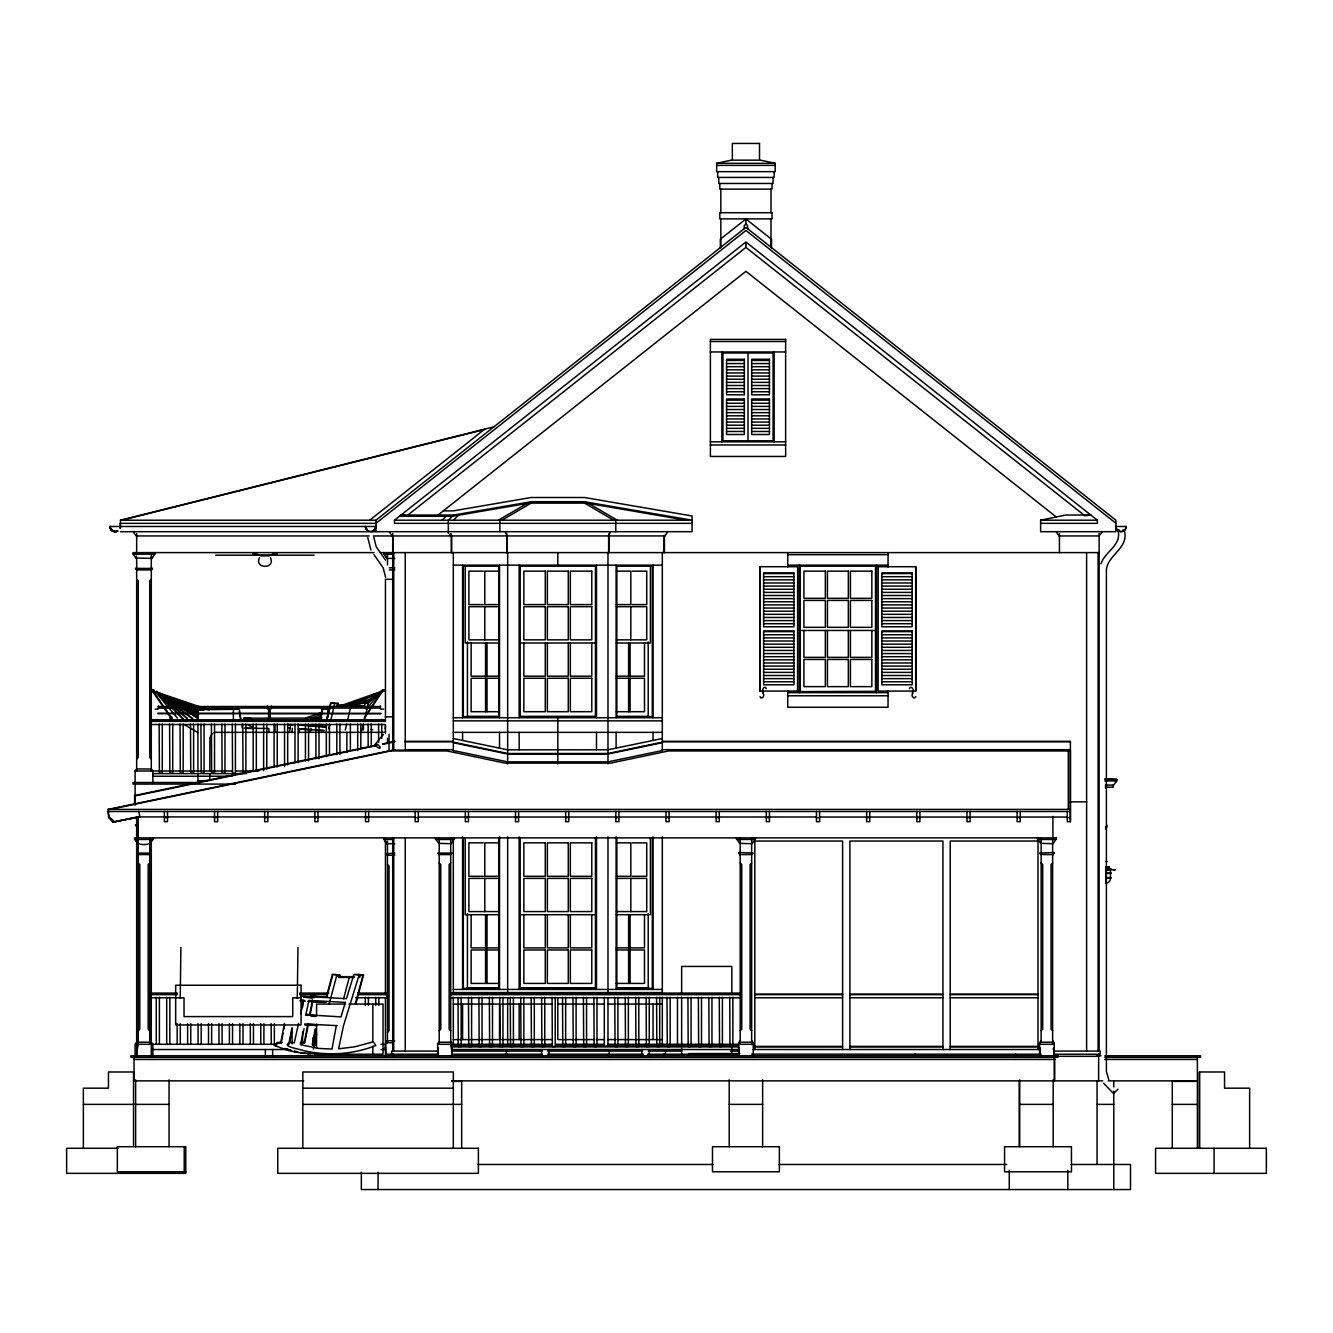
<?xml version="1.0" encoding="UTF-8"?>
<svg xmlns="http://www.w3.org/2000/svg" width="1333" height="1333" viewBox="0 0 1333 1333"><rect width="100%" height="100%" fill="white"/><g stroke="black" fill="none" stroke-linecap="round" stroke-linejoin="round"><path stroke-width="1.5" d="M394.801 749.663L108.023 809.398L108.673 817.696L112.872 822.111L139.915 816.929L138.765 811.364M1068.316 809.398L1068.316 750.946M1067.266 811.414L1067.266 821.678L1070.399 821.678L1070.399 750.946L668.583 750.946L610.614 763.126L505.024 763.126L447.038 750.946L388.669 750.946M1199.467 1071.982L1199.467 1148.28L1199.467 1071.982L1224.544 1071.982L1224.544 1088.178L1249.638 1088.178L1249.638 1148.28M506.573 535.933L506.357 534.65M180.222 997.734L180.905 947.58M297.276 997.734L297.959 947.58M386.687 558.41L386.437 557.377M392.185 535.949L391.352 534.466M386.687 843.706L385.854 842.223M1102.358 531.7L1099.142 535.949L1058.919 535.949L1056.219 531.7M1110.456 878.73L1110.406 868.849M290.244 728.135L290.444 724.486L294.526 724.785M385.254 729.168L385.454 726.102M505.49 531.7L505.707 533.483M136.666 1055.786L137.982 1042.206L136.682 1044.289L136.699 1055.786L137.982 1042.206L149.979 1042.206L151.296 1044.289L151.296 1055.786M438.407 1048.021L437.657 1055.786L437.641 1044.289L438.957 1042.206L450.954 1042.206L452.27 1044.289L452.254 1055.786L450.937 1042.206L452.254 1044.289L450.937 1042.206L452.254 1055.786M607.881 1044.289L753.245 1044.289L751.912 1042.206L739.932 1042.206L738.615 1044.289L738.615 1055.786L739.365 1048.021M1040.34 1048.021L1039.59 1055.786L1039.59 1042.723L1041.14 1040.64M336.366 1025.594L331.967 1049.088L318.837 1048.405L300.475 1044.739L304.041 1028.676M738.615 1055.786L739.182 1049.971M151.812 690.361L171.607 718.82L172.107 718.054L171.607 718.82M151.979 690.527L209.298 709.972M152.962 690.894L153.928 690.127M172.024 718.804L153.312 691.161M177.306 718.037L156.211 692.693M156.494 691.21L159.31 693.677L203.582 709.689M156.611 692.893L182.854 718.77M159.743 693.127L162.226 695.393L200.317 709.922M183.088 718.77L160.377 694.893M162.709 694.876L164.692 696.842L197.484 710.089M187.57 718.754L163.243 696.393M198.5 712.155L167.158 698.292L165.275 696.393M192.735 718.737L165.609 697.642M167.908 697.942L198.767 714.105L169.991 699.175M198.117 718.72L168.525 699.175M197.967 717.97L165.525 698.392M384.804 689.694L383.404 690.211M120.17 527.801A5.099 5.099 0 0 0 120.337 526.485L120.287 527.835A5.232 5.232 0 0 0 120.47 526.485A5.232 5.232 0 0 1 120.153 527.835L120.203 523.336L375.973 523.336L745.93 230.476L1115.988 523.336M375.539 527.801L375.856 523.336M375.673 527.835L375.856 526.485A5.232 5.232 0 0 1 370.624 531.7A5.232 5.232 0 0 1 365.392 526.485L368.008 531.001M909.473 688.728C910.439 684.912 914.771 689.278 912.605 691.86L912.605 693.427C910.456 696.009 914.771 700.375 915.738 696.559M1106.54 787.153L1105.94 788.453M320.287 720.586L322.053 709.289L327.968 709.206L327.968 717.321M320.87 718.887L322.053 711.372M291.71 732.384L292.41 728.285M299.059 732.783L299.758 728.684M384.337 554.178L385.77 556.844M384.337 839.473L385.77 842.139M447.921 531.7L448.455 533.483M313.372 1049.088L316.454 1032.159M314.571 1045.322L316.621 1034.041M289.494 731.9L290.194 728.285L287.745 728.135M310.406 731.9L311.089 728.285M284.462 1023.444L280.696 1042.989L279.647 1042.623A6.998 6.065 90 0 0 277.481 1042.556L274.031 1045.322L282.646 1048.521M283.096 1033.225L281.213 1042.989L280.163 1042.623A6.998 6.065 90 0 0 277.98 1042.556L274.548 1045.322L276.647 1046.138M283.846 1029.309L284.596 1025.41M288.711 1044.739L291.794 1028.676M289.611 1042.723L292.31 1028.676M304.207 1042.989L307.923 1023.677M309.706 1014.43L312.489 1000M305.09 1041.056L308.44 1023.677M312.655 1001.799L310.222 1014.43L306.223 1014.43M315.304 1028.676L312.222 1044.739L314.905 1045.589M315.821 1028.676L312.722 1044.739L315.421 1045.589M171.574 717.121L170.341 717.121L169.808 719.787L171.041 719.787M152.312 568.508L151.712 569.791M298.575 1023.444L294.243 1042.989L293.027 1042.623A6.998 6.998 0 0 0 290.511 1042.556C279.597 1046.138 299.742 1049.121 303.058 1050.471C327.085 1056.119 352.878 1054.603 375.873 1045.472L373.54 1042.223A10.314 10.314 0 0 0 371.49 1042.306L354.761 1046.805L338.632 1048.804L343.431 1025.96L359.11 974.99L353.895 974.473L346.447 998.684L301.241 996.201L300.958 999.85L303.791 1000L300.758 1013.68M326.502 720.92L330.784 702.758L334.15 702.758M328.768 728.768L329.701 724.835M330.617 720.92L334.783 703.274L338.149 703.274L337.549 705.774M345.28 730.001L346.697 723.952M347.663 719.903L350.996 705.774L347.063 704.957M361.893 730.717L363.292 724.835M364.209 720.92L368.375 703.274L361.026 702.758M326.018 721.386L330.984 702.758L333.983 703.108M338.099 703.274L337.432 705.774L364.426 705.774L365.009 703.274L368.375 703.274M356.111 706.49L357.111 702.758L361.61 703.274L366.192 700.042M326.402 996.834L332.367 974.473L335.499 974.473M326.918 996.834L332.384 976.339M329.051 1004.382L336.882 974.99L339.998 974.99L339.348 977.472M339.498 974.99L338.832 977.472L354.511 977.472M343.597 998.8L349.279 977.472M359.727 977.472L360.393 974.99L363.526 974.99L355.678 1004.382M355.178 1004.382L363.009 974.99M345.364 1002.333L340.998 1016.879L305.807 1014.746L308.989 1000.4L345.33 1002.399M1100.975 563.842C1104.84 551.362 1122.186 545.447 1117.954 530.084L1119.52 530.084M609.847 533.483L610.064 531.7M259.518 557.527C253.77 569.258 276.131 569.258 270.382 557.527M609.198 534.65L608.981 535.933M1116.587 780.921L1113.605 785.087L1105.324 785.087M1053.537 853.97L1053.953 852.487L1039.84 853.087M136.699 1044.289L137.982 1042.206L136.666 1044.289L151.296 1044.289L149.979 1042.206L151.262 1044.289M437.674 1044.289L438.957 1042.206L437.641 1044.289L551.862 1044.289M1039.607 1044.289L1040.906 1042.206L1052.887 1042.206L1054.203 1044.289L1039.607 1044.289L1040.906 1042.206M365.025 716.704L381.388 691.844M364.226 718.487L382.854 690.644M383.337 734.5L375.289 744.131M135.1 782.504L135.1 771.007L136.666 768.924L151.379 769.024M136.666 1042.206L135.1 1044.289L135.1 1055.786M438.074 1054.22L385.904 1054.236L385.904 1042.739L387.47 1040.656M738.615 1042.739L740.182 1040.656M374.223 530.084L375.04 529.018L373.24 531.001M366.175 709.439L378.572 694.176L381.471 692.61M367.291 703.824L374.323 695.659M367.675 703.657L378.089 693.627M151.296 579.255L149.729 580.821L149.729 757.427L151.296 758.994M136.666 758.994L138.232 757.427L138.232 580.821L136.666 579.255M149.729 862.984L148.163 864.55L148.163 1029.143L149.729 1030.709M136.666 1026.243L138.232 1024.677M138.232 1030.709L139.798 1029.143L139.798 864.55L138.232 862.984M450.704 862.984L449.138 864.55L449.138 1029.143L450.704 1030.709M387.47 1032.275L389.036 1030.709L389.036 866.117L387.47 864.55M439.207 1030.709L440.773 1029.143L440.773 864.55L439.207 862.984M751.662 862.984L750.096 864.55L750.096 1029.143L751.662 1030.709M740.182 1030.709L741.748 1029.143L741.748 864.55L740.182 862.984M1052.637 862.984L1051.071 864.55L1051.071 1029.143L1052.637 1030.709M1041.14 1030.709L1042.706 1029.143L1042.706 864.55L1041.14 862.984M1118.004 1089.178L1113.572 1093.61L1103.574 1083.179M150.746 853.187L150.146 854.47M451.72 853.187L451.121 854.47M752.678 853.187L752.095 854.47M1053.653 853.187L1052.72 855.203M442.039 520.203L446.105 516.288M692.06 523.336L394.501 523.336L394.501 520.203L692.06 520.203L584.171 501.691L531.467 501.691L453.653 515.038L448.321 520.203L448.321 531.7M453.403 520.203L458.552 515.221M365.442 703.507L374.406 696.426M212.28 733.65L209.881 737.799L209.814 770.541M771.524 247.605L771.524 239.24L745.93 218.979L720.32 239.24L720.32 247.605M369.708 520.203L484.745 429.143M745.93 218.979L745.93 224.194L744.214 225.544L744.214 228.676M120.47 526.685L120.47 520.203L375.973 520.203L745.93 227.343L1115.871 520.203L1115.871 531.7L1040.623 531.7L1040.623 520.203L1065.7 515.038L1090.827 515.038L1084.862 515.738L745.93 247.405L406.982 515.738L401.016 515.038L453.653 515.038M394.501 520.203L745.93 242.006L1097.342 520.203L1097.342 523.336L1040.623 523.336M438.057 515.038L745.93 271.315L1056.236 516.987M381.038 691.244L382.904 690.377M385.104 690.061L383.721 690.744M384.554 690.711L385.287 689.678L383.821 689.728M385.137 690.444L383.287 691.31M364.376 702.924L369.808 698.909M362.109 703.624L367.175 700.325M362.776 703.074L366.275 700.825M1105.524 828.959L1106.54 827.41L1105.424 826.927M381.321 690.611L383.421 689.711M498.409 520.203L526.952 503.491M399.467 516.288L452.387 516.288L529.001 503.124L531.467 501.691M501.958 520.203L531.101 503.124M766.308 688.728C765.342 684.912 761.026 689.278 763.176 691.86L763.176 693.427C765.342 696.009 761.01 700.375 760.043 696.559M763.176 693.427L763.176 691.86M912.605 693.427L912.605 691.86M359.377 703.557L364.792 700.808M360.043 703.141L363.742 701.258M384.371 690.544L383.271 691.011M358.327 703.324L364.992 700.408M317.887 719.203L321.953 717.621M349.529 706.123L369.424 697.192M278.747 1043.006L279.897 1042.739M302.258 1043.006L304.107 1042.556A6.998 6.065 -90 0 1 304.84 1042.473M380.871 691.56L340.881 705.657M383.887 691.177L382.688 690.811M313.455 719.22L321.186 716.288M347.58 705.99L371.99 695.643M311.872 717.821L321.586 714.321M344.497 705.873L375.389 694.41M306.057 717.887L321.986 712.422M213.697 732.833L216.096 732.35M382.871 690.277L384.521 689.894M279.397 1042.739L280.596 1042.556A6.998 6.065 90 0 1 282.046 1042.489M300.292 1042.739L300.991 1042.556A6.998 6.065 -90 0 1 303.158 1042.623L304.257 1042.806M300.808 1042.739L301.491 1042.556A6.998 6.065 -90 0 1 303.674 1042.623A6.998 6.065 -90 0 1 304.324 1042.473M120.47 520.203L493.91 426.843M121.803 520.203L484.129 429.626M151.445 842.139C147.28 845.905 136.516 845.672 135.1 839.473L152.862 839.473L151.445 841.606M760.56 160.16L775.189 163.309L775.189 171.657L716.654 171.657L716.654 163.309L731.3 160.16M376.506 745.114L134.583 795.518L134.583 803.866M382.604 743.847L394.801 741.298M134.583 796.034L376.506 745.63M382.604 744.364L394.801 741.831M110.122 809.398L390.752 750.946M112.872 822.111L137.716 816.929L414.713 816.996M115.488 821.678L138.015 816.996M662.318 738.515L607.981 749.796L507.656 749.829L453.32 738.515M662.318 742.164L607.981 753.495L507.656 753.495L453.32 742.164M662.318 742.698L607.981 754.011L507.656 754.011L453.32 742.698M662.318 750.529L607.981 761.859L507.656 761.859L453.32 750.529M381.755 691.577L382.938 691.41M137.766 817.162L139.915 816.929M108.04 811.73L110.239 811.497M314.221 1053.803L317.271 1053.67M310.822 718.437L318.854 718.12L243.672 718.154L251.137 718.42M197.917 721.12L197.917 709.689L239.307 709.289L241.073 720.586M197.917 780.738L207.765 780.605M1108.623 869.783L1105.823 869.783M716.654 163.309L775.189 163.309M716.654 165.392L775.189 165.392M710.389 341.515L785.637 341.515M710.389 351.962L785.637 351.962M726.585 360.427L744.347 360.427M751.662 360.427L769.441 360.427M726.585 363.559L744.347 363.559M751.662 363.559L769.441 363.559M726.585 366.692L744.347 366.692M751.662 366.692L769.441 366.692M726.585 369.824L744.347 369.824M751.662 369.824L769.441 369.824M726.585 372.957L744.347 372.957M751.662 372.957L769.441 372.957M726.585 376.089L744.347 376.089M751.662 376.089L769.441 376.089M726.585 379.238L744.347 379.238M751.662 379.238L769.441 379.238M726.585 382.371L744.347 382.371M751.662 382.371L769.441 382.371M726.585 385.504L744.347 385.504M751.662 385.504L769.441 385.504M726.585 388.636L744.347 388.636M751.662 388.636L769.441 388.636M726.585 391.769L744.347 391.769M751.662 391.769L769.441 391.769M726.585 400.133L744.347 400.133M751.662 400.133L769.441 400.133M726.585 403.266L744.347 403.266M751.662 403.266L769.441 403.266M726.585 406.398L744.347 406.398M751.662 406.398L769.441 406.398M726.585 409.531L744.347 409.531M751.662 409.531L769.441 409.531M726.585 412.68L744.347 412.68M751.662 412.68L769.441 412.68M726.585 415.813L744.347 415.813M751.662 415.813L769.441 415.813M726.585 418.945L744.347 418.945M751.662 418.945L769.441 418.945M726.585 422.078L744.347 422.078M751.662 422.078L769.441 422.078M726.585 425.21L744.347 425.21M751.662 425.21L769.441 425.21M726.585 428.343L744.347 428.343M751.662 428.343L769.441 428.343M726.585 431.475L744.347 431.475M751.662 431.475L769.441 431.475M710.389 441.823L785.637 441.823M710.389 444.972L785.637 444.972M529.001 503.124L586.62 503.124L686.128 520.203M443.339 510.872L453.303 510.872L531.101 497.509L584.52 497.509L692.06 515.971L692.06 531.7L371.824 531.7M1040.623 520.203L1097.342 520.203M110.189 527.835L109.889 526.485L375.723 526.485A5.099 5.099 0 0 1 370.624 531.567A5.099 5.099 0 0 1 365.525 526.485M1122.653 530.084L1124.219 530.084C1129.568 547.863 1108.14 554.378 1106.39 569.558L1106.39 1071.415L1108.756 1079.597M120.47 531.7L368.674 531.7M369.274 535.949L136.149 535.949L135.316 534.466M373.44 535.949L450.171 535.949L450.171 533.85M373.973 552.612L133.017 552.612L133.017 554.178M380.222 552.612L1099.142 552.612M252.803 553.562L255.919 553.562M273.148 553.562L277.097 553.562M252.803 554.078L257.019 554.078M272.882 554.078L277.097 554.078M393.052 554.178L384.087 554.178L386.12 556.927M255.486 554.878L273.565 554.878M787.72 554.695L888.045 554.695M215.779 555.194L258.602 555.211M271.299 555.194L314.121 555.211M260.768 555.911L269.116 555.911M394.785 558.41L386.953 558.41L386.17 557.111M453.32 565.142L662.318 565.142M787.72 565.142L888.045 565.142M797.651 691.077L759.977 691.077L759.977 566.708L797.651 566.708L797.567 691.077M878.114 566.708L915.804 566.708L915.804 691.077L878.114 691.077L878.23 566.708M389.303 567.808L394.785 567.808M151.379 569.907L136.666 569.907M389.303 569.907L394.785 569.907M483.329 571.157L468.916 571.157L468.916 604.599L483.329 604.599M499.209 571.157L484.795 571.157L484.795 604.599L499.209 604.599M616.429 571.157L630.826 571.157L630.826 604.599L616.429 604.599M632.309 571.157L646.722 571.157L646.722 604.599L632.309 604.599M763.659 573.573L793.951 573.573M881.846 573.573L912.105 573.573M763.659 576.706L793.951 576.706M881.846 576.706L912.105 576.706M391.735 579.288L385.454 579.288L385.454 720.836M763.659 579.838L793.951 579.838M881.846 579.838L912.105 579.838M763.659 582.971L793.951 582.971M881.846 582.971L912.105 582.971M763.659 586.103L793.951 586.103M881.846 586.103L912.105 586.103M763.659 589.253L793.951 589.253M881.846 589.253L912.105 589.253M763.659 592.385L793.951 592.385M881.846 592.385L912.105 592.385M763.659 595.518L793.951 595.518M881.846 595.518L912.105 595.518M763.659 598.65L793.951 598.65M881.846 598.65L912.105 598.65M763.659 601.783L793.951 601.783M881.846 601.783L912.105 601.783M763.659 604.915L793.951 604.915M881.846 604.915L912.105 604.915M499.209 606.682L468.916 606.682L468.916 639.857L499.209 639.857M616.429 606.682L646.722 606.682L646.722 639.857L616.429 639.857M763.659 608.048L793.951 608.048M881.846 608.048L912.105 608.048M763.659 611.197L793.951 611.197M881.846 611.197L912.105 611.197M763.659 614.33L793.951 614.33M881.846 614.33L912.105 614.33M763.659 617.462L793.951 617.462M881.846 617.462L912.105 617.462M763.659 620.595L793.951 620.595M881.846 620.595L912.105 620.595M763.659 623.727L793.951 623.727M881.846 623.727L912.105 623.727M800.267 630.459L875.514 630.459M763.659 631.625L793.951 631.625M881.846 631.625L912.105 631.625M763.659 634.758L793.951 634.758M881.846 634.758L912.105 634.758M763.659 637.89L793.951 637.89M881.846 637.89L912.105 637.89M763.659 641.023L793.951 641.023M881.846 641.023L912.105 641.023M499.375 643.006L465.217 643.006L465.217 566.192M520.203 643.006L595.434 643.006M616.263 643.006L650.421 643.006L650.421 566.192M763.659 644.156L793.951 644.156M881.846 644.156L912.105 644.156M763.659 647.288L793.951 647.288M881.846 647.288L912.105 647.288M763.659 650.437L793.951 650.437M881.846 650.437L912.105 650.437M763.659 653.57L793.951 653.57M881.846 653.57L912.105 653.57M763.659 656.702L793.951 656.702M881.846 656.702L912.105 656.702M763.659 659.835L793.951 659.835M881.846 659.835L912.105 659.835M763.659 662.968L793.951 662.968M881.846 662.968L912.105 662.968M763.659 666.1L793.951 666.1M881.846 666.1L912.105 666.1M763.659 669.233L793.951 669.233M881.846 669.233L912.105 669.233M763.659 672.382L793.951 672.382M881.846 672.382L912.105 672.382M763.659 675.514L793.951 675.514M881.846 675.514L912.105 675.514M499.375 676.181L471.132 676.181L471.132 643.006M616.263 676.181L644.505 676.181L644.505 643.006M499.375 678.264L471.132 678.264L471.132 711.705L499.375 711.705M616.263 678.264L644.505 678.264L644.505 711.705L616.263 711.705M763.659 678.647L793.951 678.647M881.846 678.647L912.105 678.647M763.659 681.78L793.951 681.78M881.846 681.78L912.105 681.78M875.514 691.327L800.267 691.594L800.267 566.192L875.514 566.192L875.514 691.594M787.72 692.643L888.045 692.643M787.72 695.776L888.045 695.776M354.495 702.758L357.111 702.758M336.483 704.957L360.493 704.957M158.344 706.507L380.422 706.507M158.344 708.073L380.422 708.073M267.566 708.606L267.3 705.99M271.216 708.606L271.465 705.99M155.228 709.123L157.827 709.123M268.083 709.123L270.699 709.123M380.938 709.123L383.554 709.123M466.7 716.421L498.709 716.421M520.203 716.421L595.434 716.421M616.929 716.421L648.938 716.421M498.959 716.671L463.317 716.671L463.317 566.192L498.792 566.192L498.792 716.671M616.662 716.671L652.32 716.671L652.32 566.192L616.846 566.192L616.846 716.671M385.454 716.871L391.735 716.871M453.32 717.721L662.318 717.721M155.761 719.57L157.277 719.57M381.488 719.57L383.004 719.57M151.296 719.803L385.404 719.803M154.861 720.62L158.194 720.62M267.716 720.62L271.049 720.62M380.588 720.62L383.921 720.62M151.296 720.853L385.404 720.853M453.32 720.853L662.318 720.853M151.296 721.37L385.404 721.37M151.296 724.519L385.404 724.519M216.096 732.35L294.51 732.35M298.625 732.35L384.471 732.35M453.32 732.35L662.318 732.35M404.899 741.298L453.32 741.298M662.318 741.298L1070.399 741.298L1070.399 821.678M404.899 741.831L453.32 741.831M662.318 741.831L1070.399 741.831M404.899 749.663L453.32 749.663M662.318 749.663L1070.399 749.663M135.1 771.007L231.925 771.024M236.091 771.024L258.985 771.024M152.862 773.623L246.505 773.623M152.862 776.239L231.925 776.239M1104.974 779.455L1116.837 779.455L1116.837 780.921L1104.857 780.921M200.233 782.504L133.017 782.504L133.017 784.087L235.424 784.087M1105.157 787.186L1113.255 787.186L1113.255 785.087M1070.016 801.849L1086.662 801.849M108.023 809.398L1070.399 809.398M1070.399 811.497L108.023 811.497L109.306 817.629M418.495 817.046L815.913 816.996M819.828 817.046L1067.266 817.046M164.359 817.629L167.491 817.629M214.53 817.629L217.662 817.629M264.684 817.629L267.816 817.629M314.838 817.629L317.987 817.629M365.525 817.629L368.658 817.629M415.163 817.629L418.312 817.629M465.334 817.629L468.466 817.629M515.488 817.629L518.62 817.629M565.659 817.629L568.791 817.629M615.813 817.629L618.945 817.629M665.983 817.629L669.116 817.629M716.138 817.629L719.27 817.629M766.308 817.629L769.441 817.629M816.462 817.629L819.595 817.629M866.617 817.629L869.766 817.629M916.787 817.629L919.92 817.629M966.942 817.629L970.091 817.629M1017.112 817.629L1020.245 817.629M1067.266 817.629L1070.399 817.629M136.666 824.377L135.366 824.96M1056.303 837.89L134.583 837.89L134.583 839.473M393.052 839.473L384.087 839.473L385.504 841.606M483.329 842.856L468.916 842.856L468.916 876.298L483.329 876.298M499.209 842.856L484.795 842.856L484.795 876.298L499.209 876.298M616.429 842.856L630.826 842.856L630.826 876.298L616.429 876.298M632.309 842.856L646.722 842.856L646.722 876.298L632.309 876.298M394.785 843.706L386.953 843.706L385.504 842.139M394.785 853.103L386.17 853.703M738.865 853.103L740.182 853.103M1052.637 853.103L1053.953 853.103M149.729 854.586L138.149 854.586M450.704 854.586L439.124 854.586M751.762 854.586L740.082 854.586M1052.72 854.586L1041.056 854.586M387.47 855.203L394.785 855.203M1105.607 861.501L1107.373 861.501M1105.607 867.067L1109.439 867.067M1108.323 867.067L1109.306 867.067M1106.673 867.067L1106.207 869.149M1107.056 868.383L1110.939 868.849M1110.556 868.849L1105.74 868.849L1105.84 883.196M1105.607 869.783L1115.038 869.783L1114.071 869.783M1109.639 872.948L1110.939 872.965M1105.74 872.965L1110.822 872.965M1105.74 873.415L1110.822 873.415M1105.74 877.614L1110.939 877.614M1109.656 877.614L1110.822 877.614M1110.889 878.08L1105.74 878.08M499.209 878.397L468.916 878.397L468.916 911.572L499.209 911.572M616.429 878.397L646.722 878.397L646.722 911.572L616.429 911.572M499.375 914.705L465.217 914.705L465.217 837.89M520.203 914.705L595.434 914.705M616.263 914.705L650.421 914.705L650.421 837.89M499.375 947.896L471.132 947.896L471.132 914.705M616.263 947.896L644.505 947.896L644.505 914.705M499.375 949.979L471.132 949.979L471.132 983.421L499.375 983.421M616.263 949.979L644.505 949.979L644.505 983.421L616.263 983.421M355.878 974.473L359.01 974.473M337.882 976.656L354.061 976.656M466.7 988.12L498.709 988.12M520.203 988.12L595.434 988.12M616.929 988.12L648.938 988.12M498.959 988.386L463.317 988.386L463.317 837.89M616.662 988.386L652.32 988.386L652.32 837.89M453.32 989.436L662.318 989.436M453.32 992.568L662.318 992.568M150.512 993.085L177.439 993.085M299.675 993.085L328.684 993.085M357.694 993.085L386.687 993.085L386.687 997.784L355.611 997.784M450.704 993.085L740.182 993.085M150.512 994.135L177.439 994.135M299.675 994.135L326.618 994.135M357.694 994.135L386.687 994.135M450.704 994.135L740.182 994.135M754.811 994.135L842.589 994.135M849.904 994.135L942.914 994.135M950.229 994.135L1038.007 994.135M150.512 994.651L177.439 994.651M299.675 994.651L326.618 994.651M357.694 994.651L386.687 994.651M450.704 994.651L740.182 994.651M754.811 994.651L842.589 994.651M849.904 994.651L942.914 994.651M950.229 994.651L1038.007 994.651M313.388 996.201L310.272 996.201L326.752 997.251M150.512 997.784L184.037 997.784L184.037 1016.596L292.727 1016.596L292.727 997.784L301.075 997.784M450.704 997.784L740.182 997.784M754.811 997.784L842.589 997.784M849.904 997.784L942.914 997.784M950.229 997.784L1038.007 997.784M344.914 1004.066L316.571 1004.066L316.571 1016.096M348.929 1004.066L383.038 1004.066L383.038 1054.22L316.571 1054.22M453.32 1004.066L499.525 1004.066L499.525 1039.59L453.32 1039.59M501.558 1004.066L551.712 1004.066M557.811 1004.066L594.451 1004.066M596.484 1004.066L604.149 1004.066M607.715 1004.066L616.113 1004.066M618.162 1004.066L662.318 1004.066M501.558 1039.59L551.712 1039.59M594.451 1039.59L557.811 1039.59L557.811 998.317M596.484 1039.59L604.149 1039.59M607.981 1039.59L616.113 1039.59M618.162 1039.59L662.318 1039.59M751.662 1040.64L753.228 1042.723L753.245 1055.786M387.403 1040.756L394.785 1040.756M385.904 1042.739L393.018 1042.739M152.079 1044.289L276.931 1044.289M380.955 1044.289L385.12 1044.289L385.12 1049.521L380.955 1049.521M556.011 1044.289L603.732 1044.289M452.254 1045.855L551.862 1045.855M556.011 1045.855L603.732 1045.855M607.881 1045.855L738.615 1045.855M754.811 1046.388L842.589 1046.388M849.904 1046.388L942.914 1046.388M950.229 1046.388L1038.007 1046.388M452.254 1046.905L738.615 1046.905M754.811 1046.905L842.589 1046.905M849.904 1046.905L942.914 1046.905M950.229 1046.905L1038.007 1046.905M152.079 1049.521L287.328 1049.521M452.254 1049.521L738.615 1049.521M753.228 1049.521L1039.59 1049.521M438.074 1051.087L391.652 1051.087L391.652 1054.22M452.254 1051.087L542.464 1051.087M547.53 1051.087L642.573 1051.087M648.238 1051.087L681.713 1051.087M730.367 1051.087L739.065 1051.087M1054.153 1051.087L1100.192 1051.087L1100.192 1054.22L1054.203 1054.22M688.694 1053.57L739.898 1053.57M542.264 1054.22L451.737 1054.22L451.737 1055.786M547.53 1054.22L643.422 1054.22M647.521 1054.22L738.615 1054.22M751.662 1054.12L1041.14 1054.236M1097.059 1055.786L1100.975 1055.786M1104.857 1055.786L1200.516 1055.786L1200.516 1057.352L1104.79 1057.352M1054.203 1056.303L1098.625 1056.303M134.05 1059.452L1054.736 1059.452M1104.79 1059.452L1197.384 1059.452M303.741 1080.863L134.05 1080.863L134.05 1057.352M451.537 1080.863L1102.741 1080.863M1108.206 1080.863L1197.384 1080.863L1197.384 1057.352M451.837 1081.396L461.668 1081.396L461.668 1148.28M302.824 1088.178L453.32 1088.178M83.362 1104.39L134.583 1104.39M135.616 1104.39L169.058 1104.39M302.824 1104.39L461.668 1104.39M729.201 1104.39L762.643 1104.39M1019.728 1104.39L1053.17 1104.39M1097.059 1104.39L1113.771 1104.39M1172.29 1104.39L1197.384 1104.39M118.004 1148.28L66.65 1148.28L66.65 1173.357L185.787 1173.357L185.787 1146.713L117.337 1146.713L117.337 1171.79L185.787 1171.79M477.731 1164.475L713.238 1164.475M778.805 1164.475L1006.715 1164.475M1071.115 1164.475L1130.501 1164.475L1130.501 1189.553L361.343 1189.553L361.343 1172.19M740.182 855.203L738.865 852.487L752.978 853.087M322.053 709.289L329.934 709.389M239.307 709.289L233.392 709.206L233.392 721.386M197.917 709.689L203.832 709.773M244.306 728.168L268.866 728.501L268.866 732.517M245.105 728.368L253.287 728.485M296.359 997.717L298.175 997.75M179.322 997.717L181.138 997.75M334.466 1053.736L340.865 1053.803M307.673 1053.653L317.354 1053.803M304.657 1023.977L337.299 1025.644M309.756 1024.394L315.904 1024.76M305.474 1024.877L309.556 1025.11M304.974 1024.877L317.187 1025.594M311.489 724.486L321.803 725.135M287.978 724.486L292.094 724.752M298.642 728.934L311.755 729.934M317.654 730.317L324.202 730.567L298.375 728.834M310.789 996.201L327.818 997.117M303.791 997.117L314.105 997.767M303.757 997.251L312.005 997.767M299.892 1000.766L304.474 1000.9M307.756 1001.266L326.102 1002.283M301.341 1000.9L305.274 1001.15M309.206 1001.4L324.952 1002.399M1104.974 778.689L1116.837 779.455M305.44 1014.863L315.721 1015.579M311.039 1016.163L315.088 1016.462M320.67 724.486L326.785 724.919M308.073 725.519L326.402 726.835M298.592 725.069L325.085 726.985M303.741 1053.053L310.789 1053.653M301.141 1053.053L308.173 1053.653M358.494 974.473L363.526 974.99M332.367 974.473L337.399 974.99M330.784 702.758L334.783 703.274M300.525 1052.52L304.257 1053.053M294.676 1051.987L301.641 1053.053M343.464 704.957L347.896 705.774M344.847 976.656L349.796 977.472M371.274 729.234L372.773 729.867M607.198 1045.855L604.316 1046.438L604.316 997.267M294.626 1051.237L297.809 1051.987M294.126 1051.237L297.292 1051.987M288.328 1050.471L295.193 1051.987M170.341 717.121L171.224 717.354M151.246 689.444L152.928 690.094M285.262 1048.521L291.46 1050.471M284.762 1048.521L290.944 1050.471M282.146 1048.521L288.844 1050.471M303.757 1042.806L304.724 1042.989M165.192 697.142L197.534 710.206M152.312 689.528L153.878 690.511L152.745 689.728M152.279 689.894L153.345 690.327M153.245 691.91L156.128 693.443M160.293 695.643L187.336 718.754M163.159 697.142L192.502 718.737M168.441 699.925L197.384 715.771M198.034 715.771L169.908 699.925M108.523 816.379L115.088 822.111M247.705 724.535L253.753 727.985M184.304 724.535L197.884 732.55M588.703 503.491L617.246 520.203M584.171 501.691L586.62 503.124M584.537 503.124L613.68 520.203M390.502 533.733L389.486 531.7M134.483 533.733L133.45 531.7M111.422 530.167L112.638 531.001M1040.723 854.47L1040.123 853.187M739.748 854.47L739.165 853.187M136.249 569.791L135.649 568.508M438.79 854.47L438.19 853.187M386.92 854.986L386.453 853.803M136.249 826.36L135.649 825.077M137.816 854.47L137.216 853.187M745.93 224.194L747.63 225.544L747.63 228.676M136.666 834.241L138.232 835.808M149.729 1024.677L151.296 1026.243M450.021 534.65L450.537 535.933L665.017 535.933L667.616 531.7M110.072 527.835L111.639 530.084L110.589 529.084M1052.637 1040.656L1054.203 1042.739L1054.203 1080.863M151.296 768.924L152.862 771.007L152.862 782.504M151.296 1042.206L152.862 1044.289L152.862 1055.786M385.487 560.093L376.206 546.747L373.807 537.249M373.906 554.528L383.204 567.875L385.604 577.372M751.912 1042.206L753.228 1044.289M370.924 550.046L367.758 537.516M110.322 527.801L110.839 529.018M241.673 724.369L242.256 728.135M239.307 711.372L240.773 720.753M374.956 693.86L372.407 695.393M371.457 697.209L371.124 697.392M1052.637 839.473L1052.637 837.89L1052.637 1044.206M1214.096 1148.28L1214.096 1173.357M1197.384 1148.28L1197.384 1081.396L1172.29 1081.396L1172.29 1148.28M1113.771 1080.863L1113.771 1086.978M1113.771 1091.06L1113.771 1189.553M1106.99 825.36L1106.99 826.927M1099.142 533.6L1099.142 1051.087M1098.625 1054.22L1098.625 1080.863M1098.092 552.612L1098.092 1051.087M1097.059 1080.863L1097.059 1164.475M1086.612 552.612L1086.612 1051.087M1067.8 1170.257L1067.8 1189.553M1059.435 533.6L1059.435 552.612M1056.303 837.89L1056.303 839.473M1054.736 1057.352L1054.736 1080.863M1053.17 1079.83L1053.17 1146.713M1052.903 816.413L1052.903 837.89M1041.14 837.89L1041.14 1042.289M1038.007 1049.521L1038.007 841.04L950.229 841.04L950.229 1049.521M1037.491 837.89L1037.491 839.473M1020.245 811.414L1020.245 821.678L1017.112 821.678L1017.112 811.414M1019.728 1079.83L1019.728 1146.713M1019.195 1080.863L1019.195 1146.113M1015.546 1054.22L1015.546 1055.786M1009.264 1170.257L1009.264 1189.553M970.091 811.414L970.091 821.678L966.942 821.678L966.942 811.414M942.914 1049.521L942.914 841.04L849.904 841.04L849.904 1049.521M919.92 811.414L919.92 821.678L916.787 821.678L916.787 811.414M915.688 566.708L915.688 691.077M915.221 1054.22L915.221 1055.786M888.045 552.612L888.045 567.042M888.045 690.777L888.045 707.273L787.72 707.273L787.72 690.777M876.547 565.142L876.547 692.643M871.849 630.459L871.849 657.369L850.421 657.369L850.421 630.459M869.766 811.414L869.766 821.678L866.617 821.678L866.617 811.414M848.338 630.459L848.338 657.369L827.443 657.369L827.443 630.459M842.589 1049.521L842.589 841.04L754.811 841.04L754.811 1049.521M825.344 630.459L825.344 657.369L803.916 657.369L803.916 630.459M819.595 811.414L819.595 821.678L816.462 821.678L816.462 811.414M799.217 565.142L799.217 692.643M787.72 552.612L787.72 567.042M774.14 171.657L774.14 177.439L717.704 177.439L717.704 171.657M774.14 351.962L774.14 441.823M773.09 177.439L773.09 183.471L718.754 183.471L718.754 177.439M772.04 183.471L772.04 189.119L719.803 189.119L719.803 183.471M771.007 189.119L771.007 212.713M771.007 218.895L771.007 247.705M769.441 811.414L769.441 821.678L766.308 821.678L766.308 811.414M762.643 1079.83L762.643 1146.713M760.06 566.708L760.06 691.077M755.328 837.89L755.328 839.473M751.662 837.89L751.662 1044.522M748.013 352.995L748.013 440.79M745.93 243.806L745.93 244.739M745.93 245.405L745.93 246.488M740.182 837.89L740.182 1044.206M736.516 837.89L736.516 839.473M732.867 997.267L732.867 1046.438L729.984 1046.488L729.718 997.267M731.817 992.985L731.817 966.442L681.646 966.442L681.646 992.985M731.817 1048.105L731.817 1054.22M729.201 1079.83L729.201 1146.713M722.403 997.267L722.403 1046.438L719.537 1046.488L719.27 997.267M721.886 351.962L721.886 441.823M720.836 189.119L720.836 212.713M720.836 218.895L720.836 247.705M719.27 811.414L719.27 821.678L716.138 821.678L716.138 811.414M711.955 997.267L711.955 1046.438L709.089 1046.488L708.823 997.267M701.508 997.267L701.508 1046.438L698.642 1046.488L698.375 997.267M691.061 997.267L691.061 1046.438L688.178 1046.488L687.928 997.267M681.646 997.067L681.646 1044.006M681.646 1048.105L681.646 1054.22M680.613 1045.905L677.481 1046.438L677.481 997.267M670.166 997.267L670.166 1046.438L667.283 1046.488L667.017 997.267M669.116 811.414L669.116 821.678L665.983 821.678L665.983 811.414M665.45 1051.087L665.45 1054.22M664.417 535.499L664.417 552.612M663.884 535.499L663.884 552.612M663.884 1054.22L663.884 1055.786M662.318 552.479L662.318 750.646M662.318 836.857L662.318 992.935M662.318 997.084L662.318 1045.339M659.702 997.267L659.702 1046.438L656.836 1046.488L656.569 997.267M653.053 565.142L653.053 717.721M653.053 732.35L653.053 740.432M653.053 836.857L653.053 989.436M653.053 1004.066L653.053 1039.59M649.254 997.267L649.254 1046.438L646.388 1046.488L646.122 997.267M649.254 1049.521L649.254 1055.786M648.205 641.939L648.205 716.671M648.205 913.655L648.205 988.386M641.939 1049.521L641.939 1055.786M638.807 997.267L638.807 1046.438L635.941 1046.488L635.674 997.267M630.826 606.682L630.826 639.857M630.826 878.397L630.826 911.572M630.092 643.006L630.092 676.181M630.092 678.264L630.092 711.705M630.092 914.705L630.092 947.896M630.092 949.979L630.092 983.421M628.609 643.006L628.609 676.181M628.609 678.264L628.609 711.705M628.609 914.705L628.609 947.896M628.609 949.979L628.609 983.421M628.36 997.267L628.36 1046.438L625.477 1046.488L625.227 997.267M618.945 811.414L618.945 821.678L615.813 821.678L615.813 811.414M617.912 997.267L617.912 1046.438L615.03 1046.488L614.763 997.267M616.846 837.89L616.846 988.386M616.113 565.142L616.113 717.721M616.113 732.35L616.113 748.113M616.113 836.857L616.113 989.436M615.763 520.203L615.763 531.7M609.281 1051.087L609.281 1054.22M608.848 533.6L608.848 552.612M608.631 535.499L608.631 552.612M608.631 1054.22L608.631 1055.786M607.981 552.479L607.981 763.909M607.981 836.857L607.981 992.568M607.981 998.317L607.981 1045.339M597.001 997.267L597.001 1046.438L594.135 1046.488L593.868 997.267M596.484 565.142L596.484 717.721M596.484 732.35L596.484 749.829M596.484 836.857L596.484 989.436M595.434 837.89L595.434 988.386L520.203 988.386L520.203 837.89M591.785 643.006L591.785 676.181L570.357 676.181L570.357 643.006M591.785 914.705L591.785 947.896L570.357 947.896L570.357 914.705M586.553 997.267L586.553 1046.438L583.687 1046.488L583.421 997.267M576.106 997.267L576.106 1046.438L573.223 1046.488L572.973 997.267M568.791 811.414L568.791 821.678L565.659 821.678L565.659 811.414M568.275 643.006L568.275 676.181L547.363 676.181L547.363 643.006M568.275 914.705L568.275 947.896L547.363 947.896L547.363 914.705M565.659 997.267L565.659 1046.438L562.776 1046.488L562.526 997.267M557.811 552.612L557.811 566.192M557.811 716.671L557.811 763.909M555.211 997.267L555.211 1046.438L552.329 1046.488L552.062 997.267M548.929 1049.521L548.929 1055.786M545.28 643.006L545.28 676.181L523.852 676.181L523.852 643.006M545.28 914.705L545.28 947.896L523.852 947.896L523.852 914.705M544.747 997.267L544.747 1046.438L541.881 1046.488L541.615 997.267M541.615 1049.521L541.615 1055.786M534.3 997.267L534.3 1046.438L531.434 1046.488L531.167 997.267M523.852 997.267L523.852 1046.438L520.986 1046.488L520.72 997.267M519.154 565.142L519.154 717.721M519.154 732.35L519.154 749.829M519.154 836.857L519.154 989.436M519.154 1004.066L519.154 1039.59M518.62 811.414L518.62 821.678L515.488 821.678L515.488 811.414M513.405 997.267L513.405 1046.438L510.522 1046.488L510.272 997.267M507.656 552.479L507.656 763.909M507.656 836.857L507.656 992.568M507.656 998.317L507.656 1045.339M507.007 535.499L507.007 552.612M507.007 1054.22L507.007 1055.786M506.79 533.6L506.79 552.612M506.357 1051.087L506.357 1054.22M502.958 997.267L502.958 1046.438L500.075 1046.488L499.825 997.267M499.858 520.203L499.858 531.7M499.525 565.142L499.525 717.721M499.525 732.35L499.525 748.113M499.525 836.857L499.525 989.436M498.792 837.89L498.792 988.386M492.494 997.267L492.494 1046.438L489.628 1046.488L489.361 997.267M487.012 643.006L487.012 676.181M487.012 678.264L487.012 711.705M487.012 914.705L487.012 947.896M487.012 949.979L487.012 983.421M485.545 643.006L485.545 676.181M485.545 678.264L485.545 711.705M485.545 914.705L485.545 947.896M485.545 949.979L485.545 983.421M484.795 606.682L484.795 639.857M484.795 878.397L484.795 911.572M482.046 997.267L482.046 1046.438L479.18 1046.488L478.914 997.267M471.599 997.267L471.599 1046.438L468.733 1046.488L468.466 997.267M468.466 811.414L468.466 821.678L465.334 821.678L465.334 811.414M467.433 641.939L467.433 716.671M467.433 913.655L467.433 988.386M462.584 565.142L462.584 717.721M462.584 732.35L462.584 740.432M462.584 836.857L462.584 989.436M462.584 1004.066L462.584 1039.59M461.151 997.267L461.151 1046.438L458.269 1046.488L458.019 997.267M454.353 837.89L454.353 839.473M453.32 552.479L453.32 750.646M453.32 838.924L453.32 992.935M453.32 997.084L453.32 1045.339M453.32 1148.28L453.32 1071.982L302.824 1071.982L302.824 1148.28M451.737 535.499L451.737 552.612M452.004 853.087L437.891 853.087M451.221 535.499L451.221 552.612M451.054 533.667L451.054 535.933M450.704 837.89L450.704 1042.289M439.207 837.89L439.207 1044.206M435.541 837.89L435.541 839.473M418.312 811.414L418.312 821.678L415.163 821.678L415.163 811.414M405.249 552.612L405.249 750.096L392.702 750.096L392.702 533.6M405.249 838.44L405.249 1051.087M393.752 552.612L393.752 750.096M393.752 838.49L393.752 1051.087M393.218 535.499L393.218 552.612M393.218 1054.22L393.218 1055.786M392.702 838.49L392.702 1051.087M389.036 734.133L389.036 750.712M387.47 552.612L387.47 564.909M387.47 738.282L387.47 742.414M387.47 841.423L387.47 1042.639M387.22 556.128L387.22 558.41M387.22 841.423L387.22 843.706M385.454 725.002L385.454 733.317M385.454 839.49L385.454 993.518M385.454 997.684L385.454 1043.472M385.454 1047.638L385.454 1055.953M383.821 552.612L383.821 554.178M383.821 837.89L383.821 839.473M381.721 723.986L381.721 738.332M380.422 705.99L380.422 708.606M378.855 997.267L378.855 1005.382M378.589 723.986L378.589 742.431M378.072 1172.19L378.072 1189.553M375.973 520.203L375.973 531.7M375.723 997.267L375.723 1005.382M372.84 1004.066L372.84 1042.189M372.84 1046.188L372.84 1054.22M371.274 723.986L371.274 746.53M368.658 811.414L368.658 821.678L365.525 821.678L365.525 811.414M368.141 723.986L368.141 746.53M368.408 997.267L368.408 1005.382M365.275 997.267L365.275 1005.382M363.442 723.902L363.442 729.984M360.826 723.986L360.826 748.579M357.694 723.986L357.694 750.629M350.379 723.986L350.379 750.629M346.847 732.35L346.847 752.412M339.932 723.986L339.932 754.728M336.799 723.986L336.799 754.728M329.484 723.986L329.484 754.728M326.335 723.986L326.335 756.777M319.02 723.986L319.02 758.81M317.987 811.414L317.987 821.678L314.838 821.678L314.838 811.414M316.571 1024.127L316.571 1048.205M316.154 1031.725L316.154 1039.84M315.888 723.986L315.888 758.81M313.022 1037.807L313.022 1043.889M308.573 723.986L308.573 760.86M305.44 723.986L305.44 760.86M302.574 1001.316L302.574 1007.398M302.574 1031.725L302.574 1043.889M298.125 723.986L298.125 762.509M294.993 723.986L294.993 762.909M292.11 1027.676L292.11 1043.889M287.678 723.986L287.678 764.959M284.546 723.986L284.546 766.558M277.231 723.986L277.231 767.008M274.981 724.336L274.981 732.467M274.348 1023.611L274.348 1044.389M274.081 723.986L274.081 767.008M272.648 1049.521L272.648 1055.786M271.216 1023.611L271.216 1044.389M270.166 709.123L270.166 719.57L268.633 719.57L268.599 709.123M267.816 811.414L267.816 821.678L264.684 821.678L264.684 811.414M266.767 723.986L266.767 769.058M265.334 1049.521L265.334 1055.786M263.901 1023.611L263.901 1044.389M263.634 723.986L263.634 770.607M260.768 1023.611L260.768 1044.389M256.319 723.986L256.319 771.107M253.453 1023.611L253.453 1044.389M253.187 723.986L253.187 771.107M250.321 1023.611L250.321 1044.389M245.872 723.986L245.872 773.157L243.006 773.207L242.739 723.986M243.006 1023.611L243.006 1044.389M239.857 1023.611L239.857 1044.389M235.424 723.986L235.424 773.157L232.542 773.207L232.292 723.986M232.542 1023.611L232.542 1044.389M229.409 1023.611L229.409 1044.389M224.977 723.986L224.977 773.157L222.094 773.207L221.845 723.986M222.094 1023.611L222.094 1044.389M218.962 1023.611L218.962 1044.389M217.662 811.414L217.662 821.678L214.53 821.678L214.53 811.414M214.53 723.986L214.53 773.157L211.647 773.207L211.38 723.986M211.647 1023.611L211.647 1044.389M209.814 774.54L209.814 780.521M208.515 1023.611L208.515 1044.389M204.066 723.986L204.066 773.157L201.2 773.207L200.933 723.986M201.2 1023.611L201.2 1044.389M197.917 723.902L197.917 771.874M197.917 774.656L197.917 782.021M198.067 1023.611L198.067 1044.389M193.618 723.986L193.618 773.157L190.752 773.207L190.486 723.986M190.752 1023.611L190.752 1044.389M189.886 782.504L189.886 784.087M187.62 1023.611L187.62 1044.389M184.221 1146.713L184.221 1171.79M183.171 723.986L183.171 773.157L180.305 773.207L180.038 723.986M180.305 1023.611L180.305 1044.389M177.156 1023.611L177.156 1044.389M172.723 723.986L172.723 773.157L169.841 773.207L169.591 723.986M169.841 997.267L169.841 1044.389M169.058 1079.83L169.058 1146.713M167.491 811.414L167.491 821.678L164.359 821.678L164.359 811.414M166.708 997.267L166.708 1044.389M162.276 723.986L162.276 773.157L159.393 773.207L159.144 723.986M159.393 997.267L159.393 1044.389M158.344 705.99L158.344 708.606M156.261 997.267L156.261 1044.389M154.961 552.612L154.961 554.178M153.395 837.89L153.395 839.473M152.612 568.408L135.366 568.408M151.562 556.128L151.562 558.41M151.296 552.612L151.296 770.757M151.296 839.957L151.296 1043.606M151.029 853.087L136.932 853.087M149.729 837.89L149.729 1042.289M138.232 816.996L138.232 1042.289M136.666 533.6L136.666 554.178M136.666 558.76L136.666 770.757M136.666 816.879L136.666 1043.606M136.399 556.128L136.399 558.41M135.616 1079.83L135.616 1146.713M135.1 784.087L135.1 805.332M133.533 1146.213L133.533 1071.982L108.456 1071.982L108.456 1088.178L83.362 1088.178L83.362 1148.28M1110.456 878.73A4.865 4.865 0 0 1 1105.407 883.196M280.08 1042.556A6.998 6.065 90 0 1 282.263 1042.623M1115.654 782.204A2.866 2.033 -90 0 1 1116.171 781.571M117.721 531.001A5.232 5.232 0 0 1 109.889 526.485A5.099 5.099 0 0 0 116.438 531.4M120.203 526.485A5.099 5.099 0 0 1 120.037 527.801M117.854 531.001A5.232 5.232 0 0 1 110.022 526.485M116.571 531.4A5.099 5.099 0 0 1 110.156 526.485M1115.871 526.485A5.232 5.232 0 0 0 1121.086 531.7A5.232 5.232 0 0 0 1126.318 526.485L1115.988 526.485A5.099 5.099 0 0 0 1121.086 531.567A5.099 5.099 0 0 0 1126.185 526.485M135.899 558.044L152.079 558.41L154.695 554.178L133.267 554.178L135.899 558.044M438.69 843.339L451.221 843.706L453.837 839.473L436.074 839.473L438.69 843.339M739.665 843.339L752.195 843.706L754.811 839.473L737.032 839.473L739.665 843.339M1040.64 843.339L1053.17 843.706L1055.769 839.473L1038.007 839.473L1040.64 843.339M739.932 1042.206L738.632 1044.289L739.932 1042.206M759.51 143.447L732.334 143.447L732.334 160.16L759.51 160.16L759.51 143.447M772.04 212.713L719.803 212.713L719.803 218.895L772.04 218.895L772.04 212.713M785.637 339.415L710.389 339.415L710.389 456.453L785.637 456.453L785.637 339.415M773.09 352.995L722.936 352.995L722.936 440.79L773.09 440.79L773.09 352.995M744.347 359.277L726.585 359.277L726.585 394.801L744.347 394.801L744.347 359.277M769.441 359.277L751.662 359.277L751.662 394.801L769.441 394.801L769.441 359.277M744.347 398.984L726.585 398.984L726.585 434.508L744.347 434.508L744.347 398.984M769.441 398.984L751.662 398.984L751.662 434.508L769.441 434.508L769.441 398.984M595.434 566.192L520.203 566.192L520.203 716.671L595.434 716.671L595.434 566.192M545.28 571.157L523.852 571.157L523.852 604.599L545.28 604.599L545.28 571.157M568.275 571.157L547.363 571.157L547.363 604.599L568.275 604.599L568.275 571.157M591.785 571.157L570.357 571.157L570.357 604.599L591.785 604.599L591.785 571.157M825.344 571.157L803.916 571.157L803.916 598.317L825.344 598.317L825.344 571.157M848.338 571.157L827.443 571.157L827.443 598.317L848.338 598.317L848.338 571.157M871.849 571.157L850.421 571.157L850.421 598.317L871.849 598.317L871.849 571.157M793.951 572.99L763.626 572.99L763.626 626.793L793.951 626.793L793.918 572.99M912.155 572.99L881.829 572.99L881.896 626.793L912.155 626.793L912.155 572.99M825.344 600.417L803.916 600.417L803.916 627.326L825.344 627.326L825.344 600.417M848.338 600.417L827.443 600.417L827.443 627.326L848.338 627.326L848.338 600.417M871.849 600.417L850.421 600.417L850.421 627.326L871.849 627.326L871.849 600.417M545.28 606.682L523.852 606.682L523.852 639.857L545.28 639.857L545.28 606.682M568.275 606.682L547.363 606.682L547.363 639.857L568.275 639.857L568.275 606.682M591.785 606.682L570.357 606.682L570.357 639.857L591.785 639.857L591.785 606.682M793.951 630.976L763.626 630.976L763.626 684.795L793.951 684.795L793.918 630.976M912.155 630.976L881.829 630.976L881.896 684.795L912.155 684.795L912.155 630.976M825.344 659.452L803.916 659.452L803.916 686.628L825.344 686.628L825.344 659.452M848.338 659.452L827.443 659.452L827.443 686.628L848.338 686.628L848.338 659.452M871.849 659.452L850.421 659.452L850.421 686.628L871.849 686.628L871.849 659.452M545.28 678.264L523.852 678.264L523.852 711.705L545.28 711.705L545.28 678.264M568.275 678.264L547.363 678.264L547.363 711.705L568.275 711.705L568.275 678.264M591.785 678.264L570.357 678.264L570.357 711.705L591.785 711.705L591.785 678.264M381.205 713.472L157.577 713.472L381.205 713.605M545.28 842.856L523.852 842.856L523.852 876.298L545.28 876.298L545.28 842.856M568.275 842.856L547.363 842.856L547.363 876.298L568.275 876.298L568.275 842.856M591.785 842.856L570.357 842.856L570.357 876.298L591.785 876.298L591.785 842.856M545.28 878.397L523.852 878.397L523.852 911.572L545.28 911.572L545.28 878.397M568.275 878.397L547.363 878.397L547.363 911.572L568.275 911.572L568.275 878.397M591.785 878.397L570.357 878.397L570.357 911.572L591.785 911.572L591.785 878.397M545.28 949.979L523.852 949.979L523.852 983.421L545.28 983.421L545.28 949.979M568.275 949.979L547.363 949.979L547.363 983.421L568.275 983.421L568.275 949.979M591.785 949.979L570.357 949.979L570.357 983.421L591.785 983.421L591.785 949.979M301.075 985.254L175.673 985.254L175.673 1024.96L301.075 1024.96L301.075 985.254M1057.869 1055.786L130.917 1055.786L130.917 1057.352L1057.869 1057.352L1057.869 1055.786M779.372 1146.713L712.489 1146.713L712.489 1171.79L779.372 1171.79L779.372 1146.713M1071.449 1146.713L1004.565 1146.713L1004.565 1171.79L1071.449 1171.79L1071.449 1146.713M478.397 1148.28L277.747 1148.28L277.747 1173.357L478.397 1173.357L478.397 1148.28M1266.35 1148.28L1155.578 1148.28L1155.578 1173.357L1266.35 1173.357L1266.35 1148.28M1054.186 1044.289L1052.887 1042.206L1054.17 1044.289M1054.203 1055.786L1053.453 1048.021L1054.186 1055.786M375.423 744.947A3.133 1.116 40.9 0 0 379.655 748.28A3.133 1.116 40.9 0 0 378.139 744.947A3.133 1.116 40.9 0 0 375.423 744.947"/></g></svg>
